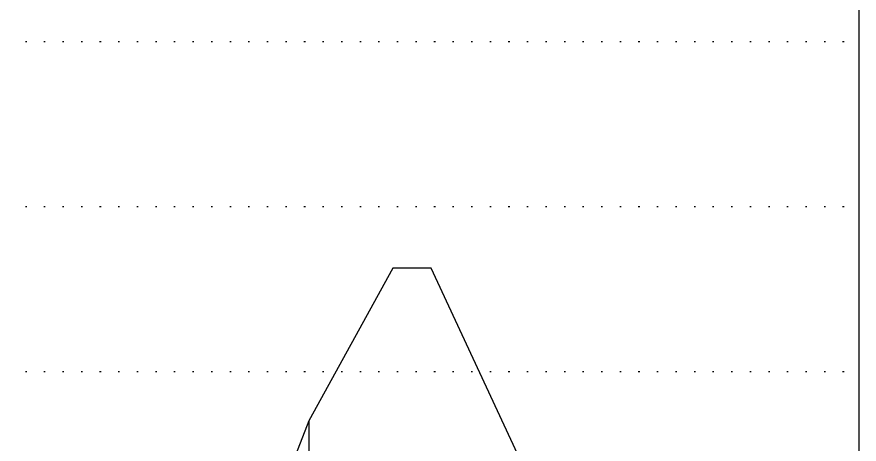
# Model space of a CAD drawing. Header units: millimetres. Extents: x -1499 to 6658, y -12483 to -6008.
# Drawn here: x 1374.9 to 1436.2, y -10966.4 to -10935.3 of the extents above; entities that cross this region are included whole.
import ezdxf

# ---------------------------------------------------------------- set-up
doc = ezdxf.new("R2010")
doc.units = ezdxf.units.MM
doc.linetypes.add('A-DOTLN01H', pattern=[0.125, 0, -0.125])
doc.layers.add('_와꾸', color=7, linetype='Continuous', plot=False)
for name, color, linetype in [('CR-GRID', 56, 'A-DOTLN01H'), ('수직그리드', 1, 'Continuous'), ('종단지반선', 3, 'Continuous')]:
    doc.layers.add(name, color=color, linetype=linetype)

msp = doc.modelspace()

# ---------------------------------------------------------------- linework, layer by layer
at = {"layer": '_와꾸', "color": 7, "true_color": 0xffffff}
msp.add_lwpolyline([(636.157, -11393.058), (1436.157, -11393.058), (1436.157, -10877.058), (636.157, -10877.058)], close=True, dxfattribs=at)
at = {"layer": 'CR-GRID', "linetype": 'A-DOTLN01H', "ltscale": 10}
for p, q in [((236.157, -10937.058), (1436.157, -10937.058)), ((236.157, -10949.058), (1436.157, -10949.058)), ((236.157, -10961.058), (1436.157, -10961.058))]:
    msp.add_line(p, q, dxfattribs=at)
at = {"layer": '수직그리드'}
msp.add_line((1396.157, -10964.664), (1396.157, -11873.058), dxfattribs=at)
at = {"layer": '종단지반선', "flags": 128}
msp.add_lwpolyline([(1436.157, -11045.376), (1416.157, -10977.432), (1405.057, -10953.558), (1402.257, -10953.558), (1396.157, -10964.664), (1376.157, -11016.198), (1366.257, -11033.898)], dxfattribs=at)

doc.saveas('drawing.dxf')
